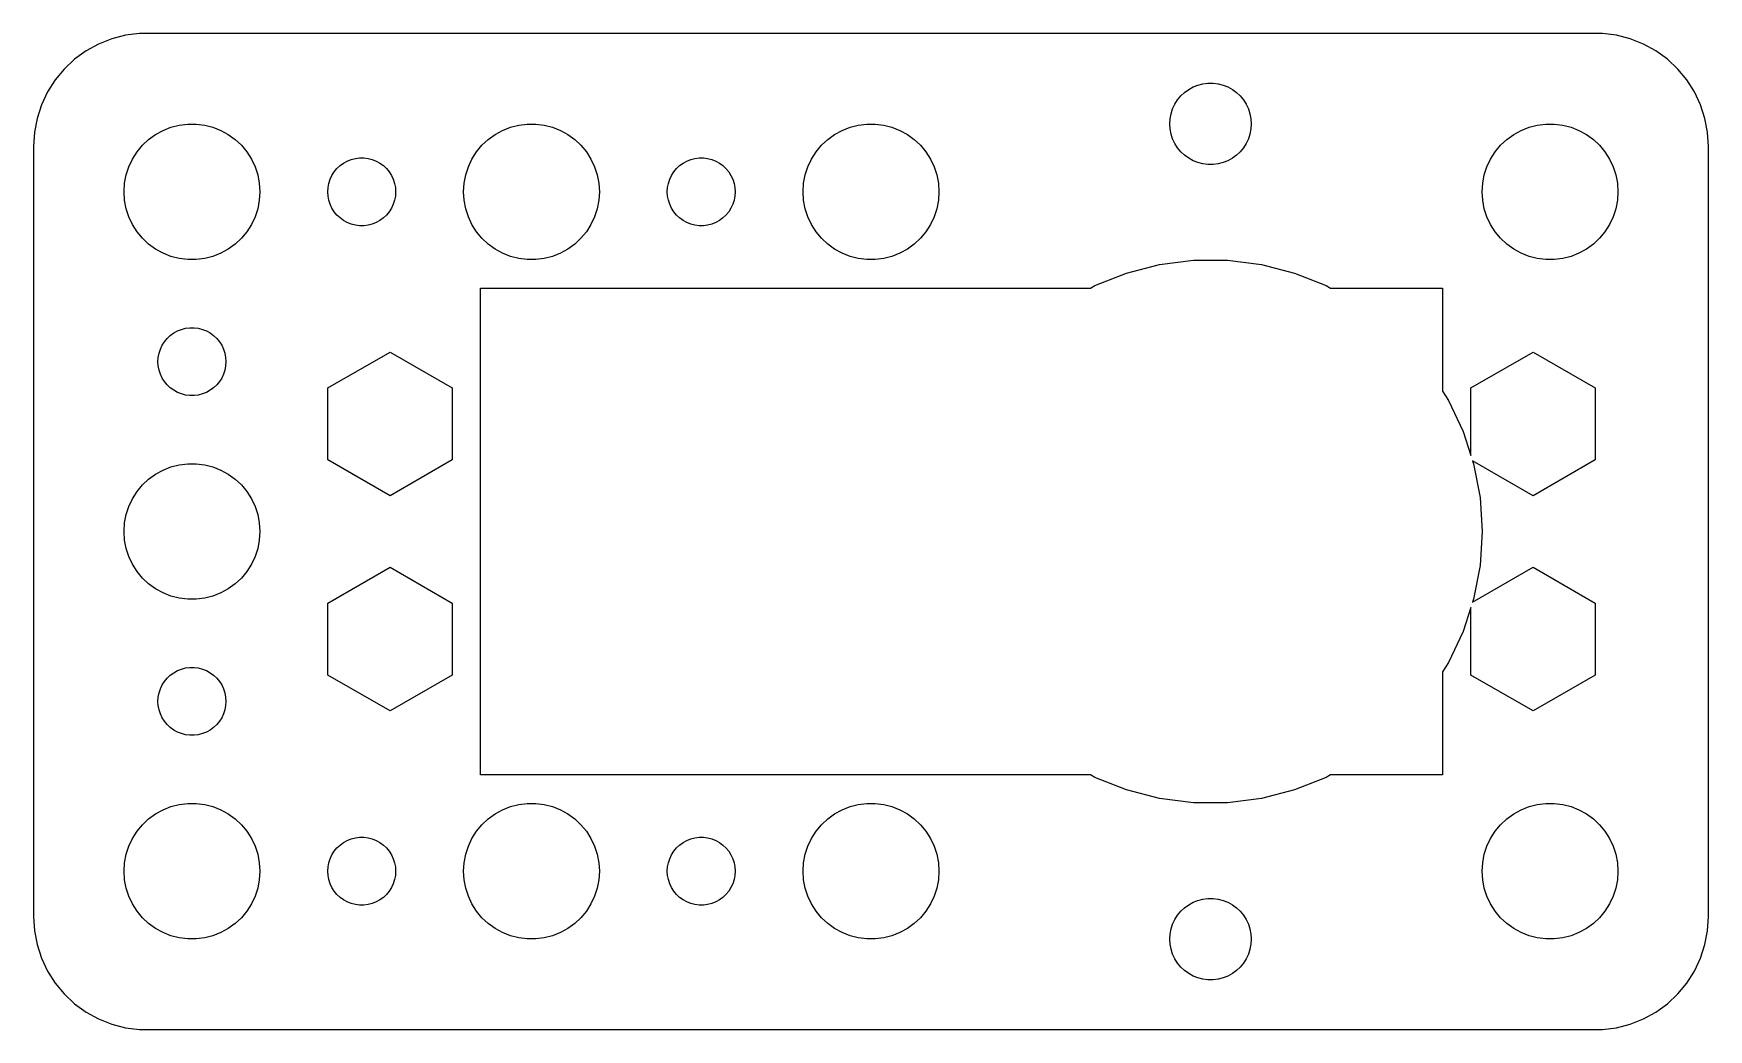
# Model space of a CAD drawing. Header units: metres. Extents: x -52 to 22, y -22 to 130.
# Drawn here: x -52 to 22, y 86 to 130 of the extents above; entities that cross this region are included whole.
import ezdxf

# ---------------------------------------------------------------- set-up
doc = ezdxf.new("R2010")
doc.units = ezdxf.units.M

msp = doc.modelspace()

# ---------------------------------------------------------------- linework, layer by layer
for p, q in [((-49.1289, 129.524), (-49.6791, 129.222)), ((-48.5451, 129.755), (-49.1289, 129.524)), ((-47.9369, 129.911), (-48.5451, 129.755)), ((-47.3139, 129.99), (-47.9369, 129.911)), ((17.3139, 129.99), (-47.3139, 129.99)), ((17.9369, 129.911), (17.3139, 129.99)), ((18.5451, 129.755), (17.9369, 129.911)), ((19.1289, 129.524), (18.5451, 129.755)), ((19.6791, 129.222), (19.1289, 129.524)), ((-50.1871, 128.853), (-50.6448, 128.423)), ((-49.6791, 129.222), (-50.1871, 128.853)), ((20.1871, 128.853), (19.6791, 129.222)), ((20.6448, 128.423), (20.1871, 128.853)), ((-50.6448, 128.423), (-51.0451, 127.939)), ((21.0451, 127.939), (20.6448, 128.423)), ((-51.3815, 127.409), (-51.6489, 126.841)), ((-51.0451, 127.939), (-51.3815, 127.409)), ((-1.31213, 127.232), (-1.14735, 127.387)), ((-1.14735, 127.387), (-0.96448, 127.52)), ((-0.96448, 127.52), (-0.76639, 127.629)), ((-0.76639, 127.629), (-0.55623, 127.712)), ((-0.55623, 127.712), (-0.33728, 127.768)), ((-0.33728, 127.768), (-0.11302, 127.796)), ((-0.11302, 127.796), (0.11302, 127.796)), ((0.11302, 127.796), (0.33728, 127.768)), ((0.33728, 127.768), (0.55623, 127.712)), ((0.55623, 127.712), (0.76639, 127.629)), ((0.76639, 127.629), (0.96448, 127.52)), ((0.96448, 127.52), (1.14735, 127.387)), ((1.14735, 127.387), (1.31213, 127.232)), ((21.3815, 127.409), (21.0451, 127.939)), ((21.6489, 126.841), (21.3815, 127.409)), ((-51.6489, 126.841), (-51.8429, 126.243)), ((-1.74344, 126.448), (-1.67358, 126.663)), ((-1.67358, 126.663), (-1.57735, 126.867)), ((-1.57735, 126.867), (-1.45622, 127.058)), ((-1.45622, 127.058), (-1.31213, 127.232)), ((1.31213, 127.232), (1.45622, 127.058)), ((1.45622, 127.058), (1.57735, 126.867)), ((1.57735, 126.867), (1.67358, 126.663)), ((1.67358, 126.663), (1.74344, 126.448)), ((21.8429, 126.243), (21.6489, 126.841)), ((-51.8429, 126.243), (-51.9606, 125.627)), ((-46.2773, 125.714), (-45.927, 125.853)), ((-45.927, 125.853), (-45.5621, 125.947)), ((-45.5621, 125.947), (-45.1884, 125.994)), ((-45.1884, 125.994), (-44.8116, 125.994)), ((-44.8116, 125.994), (-44.4379, 125.947)), ((-44.4379, 125.947), (-44.0729, 125.853)), ((-44.0729, 125.853), (-43.7227, 125.714)), ((-31.2773, 125.714), (-30.927, 125.853)), ((-30.927, 125.853), (-30.5621, 125.947)), ((-30.5621, 125.947), (-30.1884, 125.994)), ((-30.1884, 125.994), (-29.8116, 125.994)), ((-29.8116, 125.994), (-29.4379, 125.947)), ((-29.4379, 125.947), (-29.0729, 125.853)), ((-29.0729, 125.853), (-28.7227, 125.714)), ((-16.2773, 125.714), (-15.927, 125.853)), ((-15.927, 125.853), (-15.5621, 125.947)), ((-15.5621, 125.947), (-15.1884, 125.994)), ((-15.1884, 125.994), (-14.8116, 125.994)), ((-14.8116, 125.994), (-14.4379, 125.947)), ((-14.4379, 125.947), (-14.0729, 125.853)), ((-14.0729, 125.853), (-13.7227, 125.714)), ((-1.79999, 126), (-1.7858, 126.226)), ((-1.7858, 125.774), (-1.79999, 126)), ((-1.7858, 126.226), (-1.74344, 126.448)), ((1.74344, 126.448), (1.7858, 126.226)), ((1.7858, 126.226), (1.79999, 126)), ((1.79999, 126), (1.7858, 125.774)), ((13.7227, 125.714), (14.0729, 125.853)), ((14.0729, 125.853), (14.4379, 125.947)), ((14.4379, 125.947), (14.8116, 125.994)), ((14.8116, 125.994), (15.1884, 125.994)), ((15.1884, 125.994), (15.5621, 125.947)), ((15.5621, 125.947), (15.927, 125.853)), ((15.927, 125.853), (16.2773, 125.714)), ((21.9606, 125.627), (21.8429, 126.243)), ((-51.9606, 125.627), (-52, 125)), ((-47.1869, 125.054), (-46.9123, 125.312)), ((-46.9123, 125.312), (-46.6075, 125.533)), ((-46.6075, 125.533), (-46.2773, 125.714)), ((-43.7227, 125.714), (-43.3925, 125.533)), ((-43.3925, 125.533), (-43.0877, 125.312)), ((-43.0877, 125.312), (-42.8131, 125.054)), ((-32.1869, 125.054), (-31.9123, 125.312)), ((-31.9123, 125.312), (-31.6075, 125.533)), ((-31.6075, 125.533), (-31.2773, 125.714)), ((-28.7227, 125.714), (-28.3925, 125.533)), ((-28.3925, 125.533), (-28.0877, 125.312)), ((-28.0877, 125.312), (-27.8131, 125.054)), ((-17.1869, 125.054), (-16.9123, 125.312)), ((-16.9123, 125.312), (-16.6075, 125.533)), ((-16.6075, 125.533), (-16.2773, 125.714)), ((-13.7227, 125.714), (-13.3925, 125.533)), ((-13.3925, 125.533), (-13.0877, 125.312)), ((-13.0877, 125.312), (-12.8131, 125.054)), ((-1.74344, 125.552), (-1.7858, 125.774)), ((-1.67358, 125.337), (-1.74344, 125.552)), ((-1.57735, 125.133), (-1.67358, 125.337)), ((-1.45622, 124.942), (-1.57735, 125.133)), ((1.57735, 125.133), (1.45622, 124.942)), ((1.67358, 125.337), (1.57735, 125.133)), ((1.74344, 125.552), (1.67358, 125.337)), ((1.7858, 125.774), (1.74344, 125.552)), ((12.8131, 125.054), (13.0877, 125.312)), ((13.0877, 125.312), (13.3925, 125.533)), ((13.3925, 125.533), (13.7227, 125.714)), ((16.2773, 125.714), (16.6075, 125.533)), ((16.6075, 125.533), (16.9123, 125.312)), ((16.9123, 125.312), (17.1869, 125.054)), ((22, 125), (21.9606, 125.627)), ((-52, 125), (-52, 91)), ((-47.7893, 124.104), (-47.6289, 124.445)), ((-47.6289, 124.445), (-47.427, 124.763)), ((-47.427, 124.763), (-47.1869, 125.054)), ((-42.8131, 125.054), (-42.5729, 124.763)), ((-42.5729, 124.763), (-42.3711, 124.445)), ((-42.3711, 124.445), (-42.2107, 124.104)), ((-38.3037, 124.266), (-38.1387, 124.357)), ((-38.1387, 124.357), (-37.9635, 124.427)), ((-37.9635, 124.427), (-37.7811, 124.473)), ((-37.7811, 124.473), (-37.5942, 124.497)), ((-37.5942, 124.497), (-37.4058, 124.497)), ((-37.4058, 124.497), (-37.2189, 124.473)), ((-37.2189, 124.473), (-37.0365, 124.427)), ((-37.0365, 124.427), (-36.8613, 124.357)), ((-36.8613, 124.357), (-36.6963, 124.266)), ((-32.7893, 124.104), (-32.6289, 124.445)), ((-32.6289, 124.445), (-32.427, 124.763)), ((-32.427, 124.763), (-32.1869, 125.054)), ((-27.8131, 125.054), (-27.5729, 124.763)), ((-27.5729, 124.763), (-27.3711, 124.445)), ((-27.3711, 124.445), (-27.2107, 124.104)), ((-23.3037, 124.266), (-23.1387, 124.357)), ((-23.1387, 124.357), (-22.9635, 124.427)), ((-22.9635, 124.427), (-22.7811, 124.473)), ((-22.7811, 124.473), (-22.5942, 124.497)), ((-22.5942, 124.497), (-22.4058, 124.497)), ((-22.4058, 124.497), (-22.2189, 124.473)), ((-22.2189, 124.473), (-22.0365, 124.427)), ((-22.0365, 124.427), (-21.8613, 124.357)), ((-21.8613, 124.357), (-21.6963, 124.266)), ((-17.7893, 124.104), (-17.6289, 124.445)), ((-17.6289, 124.445), (-17.427, 124.763)), ((-17.427, 124.763), (-17.1869, 125.054)), ((-12.8131, 125.054), (-12.5729, 124.763)), ((-12.5729, 124.763), (-12.3711, 124.445)), ((-12.3711, 124.445), (-12.2107, 124.104)), ((-1.31213, 124.768), (-1.45622, 124.942)), ((-1.14735, 124.613), (-1.31213, 124.768)), ((-0.96448, 124.48), (-1.14735, 124.613)), ((-0.76639, 124.371), (-0.96448, 124.48)), ((-0.55623, 124.288), (-0.76639, 124.371)), ((0.76639, 124.371), (0.55623, 124.288)), ((0.96448, 124.48), (0.76639, 124.371)), ((1.14735, 124.613), (0.96448, 124.48)), ((1.31213, 124.768), (1.14735, 124.613)), ((1.45622, 124.942), (1.31213, 124.768)), ((12.2107, 124.104), (12.3711, 124.445)), ((12.3711, 124.445), (12.5729, 124.763)), ((12.5729, 124.763), (12.8131, 125.054)), ((17.1869, 125.054), (17.427, 124.763)), ((17.427, 124.763), (17.6289, 124.445)), ((17.6289, 124.445), (17.7893, 124.104)), ((22, 91), (22, 125)), ((-47.9763, 123.376), (-47.9057, 123.746)), ((-47.9057, 123.746), (-47.7893, 124.104)), ((-42.2107, 124.104), (-42.0942, 123.746)), ((-42.0942, 123.746), (-42.0237, 123.376)), ((-38.8947, 123.552), (-38.8145, 123.723)), ((-38.8145, 123.723), (-38.7135, 123.882)), ((-38.7135, 123.882), (-38.5934, 124.027)), ((-38.5934, 124.027), (-38.4561, 124.156)), ((-38.4561, 124.156), (-38.3037, 124.266)), ((-36.6963, 124.266), (-36.5439, 124.156)), ((-36.5439, 124.156), (-36.4065, 124.027)), ((-36.4065, 124.027), (-36.2865, 123.882)), ((-36.2865, 123.882), (-36.1855, 123.723)), ((-36.1855, 123.723), (-36.1053, 123.552)), ((-32.9763, 123.376), (-32.9057, 123.746)), ((-32.9057, 123.746), (-32.7893, 124.104)), ((-27.2107, 124.104), (-27.0942, 123.746)), ((-27.0942, 123.746), (-27.0237, 123.376)), ((-23.8947, 123.552), (-23.8145, 123.723)), ((-23.8145, 123.723), (-23.7135, 123.882)), ((-23.7135, 123.882), (-23.5934, 124.027)), ((-23.5934, 124.027), (-23.4561, 124.156)), ((-23.4561, 124.156), (-23.3037, 124.266)), ((-21.6963, 124.266), (-21.5439, 124.156)), ((-21.5439, 124.156), (-21.4065, 124.027)), ((-21.4065, 124.027), (-21.2865, 123.882)), ((-21.2865, 123.882), (-21.1855, 123.723)), ((-21.1855, 123.723), (-21.1053, 123.552)), ((-17.9763, 123.376), (-17.9057, 123.746)), ((-17.9057, 123.746), (-17.7893, 124.104)), ((-12.2107, 124.104), (-12.0942, 123.746)), ((-12.0942, 123.746), (-12.0237, 123.376)), ((-0.33728, 124.232), (-0.55623, 124.288)), ((-0.11302, 124.204), (-0.33728, 124.232)), ((0.11302, 124.204), (-0.11302, 124.204)), ((0.33728, 124.232), (0.11302, 124.204)), ((0.55623, 124.288), (0.33728, 124.232)), ((12.0237, 123.376), (12.0942, 123.746)), ((12.0942, 123.746), (12.2107, 124.104)), ((17.7893, 124.104), (17.9057, 123.746)), ((17.9057, 123.746), (17.9763, 123.376)), ((-48, 123), (-47.9763, 123.376)), ((-47.9763, 122.624), (-48, 123)), ((-42.0237, 123.376), (-42, 123)), ((-42, 123), (-42.0237, 122.624)), ((-39, 123), (-38.9882, 123.188)), ((-38.9882, 122.812), (-39, 123)), ((-38.9882, 123.188), (-38.9529, 123.373)), ((-38.9529, 123.373), (-38.8947, 123.552)), ((-36.1053, 123.552), (-36.0471, 123.373)), ((-36.0471, 123.373), (-36.0118, 123.188)), ((-36.0118, 123.188), (-36, 123)), ((-36, 123), (-36.0118, 122.812)), ((-33, 123), (-32.9763, 123.376)), ((-32.9763, 122.624), (-33, 123)), ((-27.0237, 123.376), (-27, 123)), ((-27, 123), (-27.0237, 122.624)), ((-24, 123), (-23.9882, 123.188)), ((-23.9882, 122.812), (-24, 123)), ((-23.9882, 123.188), (-23.9529, 123.373)), ((-23.9529, 123.373), (-23.8947, 123.552)), ((-21.1053, 123.552), (-21.0471, 123.373)), ((-21.0471, 123.373), (-21.0118, 123.188)), ((-21.0118, 123.188), (-21, 123)), ((-21, 123), (-21.0118, 122.812)), ((-18, 123), (-17.9763, 123.376)), ((-17.9763, 122.624), (-18, 123)), ((-12.0237, 123.376), (-12, 123)), ((-12, 123), (-12.0237, 122.624)), ((12, 123), (12.0237, 123.376)), ((12.0237, 122.624), (12, 123)), ((17.9763, 123.376), (18, 123)), ((18, 123), (17.9763, 122.624)), ((-47.9057, 122.254), (-47.9763, 122.624)), ((-47.7893, 121.896), (-47.9057, 122.254)), ((-42.0942, 122.254), (-42.2107, 121.896)), ((-42.0237, 122.624), (-42.0942, 122.254)), ((-38.9529, 122.627), (-38.9882, 122.812)), ((-38.8947, 122.448), (-38.9529, 122.627)), ((-38.8145, 122.277), (-38.8947, 122.448)), ((-38.7135, 122.118), (-38.8145, 122.277)), ((-38.5934, 121.973), (-38.7135, 122.118)), ((-36.2865, 122.118), (-36.4065, 121.973)), ((-36.1855, 122.277), (-36.2865, 122.118)), ((-36.1053, 122.448), (-36.1855, 122.277)), ((-36.0471, 122.627), (-36.1053, 122.448)), ((-36.0118, 122.812), (-36.0471, 122.627)), ((-32.9057, 122.254), (-32.9763, 122.624)), ((-32.7893, 121.896), (-32.9057, 122.254)), ((-27.0942, 122.254), (-27.2107, 121.896)), ((-27.0237, 122.624), (-27.0942, 122.254)), ((-23.9529, 122.627), (-23.9882, 122.812)), ((-23.8947, 122.448), (-23.9529, 122.627)), ((-23.8145, 122.277), (-23.8947, 122.448)), ((-23.7135, 122.118), (-23.8145, 122.277)), ((-23.5934, 121.973), (-23.7135, 122.118)), ((-21.2865, 122.118), (-21.4065, 121.973)), ((-21.1855, 122.277), (-21.2865, 122.118)), ((-21.1053, 122.448), (-21.1855, 122.277)), ((-21.0471, 122.627), (-21.1053, 122.448)), ((-21.0118, 122.812), (-21.0471, 122.627)), ((-17.9057, 122.254), (-17.9763, 122.624)), ((-17.7893, 121.896), (-17.9057, 122.254)), ((-12.0942, 122.254), (-12.2107, 121.896)), ((-12.0237, 122.624), (-12.0942, 122.254)), ((12.0942, 122.254), (12.0237, 122.624)), ((12.2107, 121.896), (12.0942, 122.254)), ((17.9057, 122.254), (17.7893, 121.896)), ((17.9763, 122.624), (17.9057, 122.254)), ((-47.6289, 121.555), (-47.7893, 121.896)), ((-47.427, 121.237), (-47.6289, 121.555)), ((-42.3711, 121.555), (-42.5729, 121.237)), ((-42.2107, 121.896), (-42.3711, 121.555)), ((-38.4561, 121.844), (-38.5934, 121.973)), ((-38.3037, 121.734), (-38.4561, 121.844)), ((-38.1387, 121.643), (-38.3037, 121.734)), ((-37.9635, 121.573), (-38.1387, 121.643)), ((-37.7811, 121.527), (-37.9635, 121.573)), ((-37.5942, 121.503), (-37.7811, 121.527)), ((-37.4058, 121.503), (-37.5942, 121.503)), ((-37.2189, 121.527), (-37.4058, 121.503)), ((-37.0365, 121.573), (-37.2189, 121.527)), ((-36.8613, 121.643), (-37.0365, 121.573)), ((-36.6963, 121.734), (-36.8613, 121.643)), ((-36.5439, 121.844), (-36.6963, 121.734)), ((-36.4065, 121.973), (-36.5439, 121.844)), ((-32.6289, 121.555), (-32.7893, 121.896)), ((-32.427, 121.237), (-32.6289, 121.555)), ((-27.3711, 121.555), (-27.5729, 121.237)), ((-27.2107, 121.896), (-27.3711, 121.555)), ((-23.4561, 121.844), (-23.5934, 121.973)), ((-23.3037, 121.734), (-23.4561, 121.844)), ((-23.1387, 121.643), (-23.3037, 121.734)), ((-22.9635, 121.573), (-23.1387, 121.643)), ((-22.7811, 121.527), (-22.9635, 121.573)), ((-22.5942, 121.503), (-22.7811, 121.527)), ((-22.4058, 121.503), (-22.5942, 121.503)), ((-22.2189, 121.527), (-22.4058, 121.503)), ((-22.0365, 121.573), (-22.2189, 121.527)), ((-21.8613, 121.643), (-22.0365, 121.573)), ((-21.6963, 121.734), (-21.8613, 121.643)), ((-21.5439, 121.844), (-21.6963, 121.734)), ((-21.4065, 121.973), (-21.5439, 121.844)), ((-17.6289, 121.555), (-17.7893, 121.896)), ((-17.427, 121.237), (-17.6289, 121.555)), ((-12.3711, 121.555), (-12.5729, 121.237)), ((-12.2107, 121.896), (-12.3711, 121.555)), ((12.3711, 121.555), (12.2107, 121.896)), ((12.5729, 121.237), (12.3711, 121.555)), ((17.6289, 121.555), (17.427, 121.237)), ((17.7893, 121.896), (17.6289, 121.555)), ((-47.1869, 120.946), (-47.427, 121.237)), ((-46.9123, 120.688), (-47.1869, 120.946)), ((-46.6075, 120.467), (-46.9123, 120.688)), ((-43.0877, 120.688), (-43.3925, 120.467)), ((-42.8131, 120.946), (-43.0877, 120.688)), ((-42.5729, 121.237), (-42.8131, 120.946)), ((-32.1869, 120.946), (-32.427, 121.237)), ((-31.9123, 120.688), (-32.1869, 120.946)), ((-31.6075, 120.467), (-31.9123, 120.688)), ((-28.0877, 120.688), (-28.3925, 120.467)), ((-27.8131, 120.946), (-28.0877, 120.688)), ((-27.5729, 121.237), (-27.8131, 120.946)), ((-17.1869, 120.946), (-17.427, 121.237)), ((-16.9123, 120.688), (-17.1869, 120.946)), ((-16.6075, 120.467), (-16.9123, 120.688)), ((-13.0877, 120.688), (-13.3925, 120.467)), ((-12.8131, 120.946), (-13.0877, 120.688)), ((-12.5729, 121.237), (-12.8131, 120.946)), ((12.8131, 120.946), (12.5729, 121.237)), ((13.0877, 120.688), (12.8131, 120.946)), ((13.3925, 120.467), (13.0877, 120.688)), ((16.9123, 120.688), (16.6075, 120.467)), ((17.1869, 120.946), (16.9123, 120.688)), ((17.427, 121.237), (17.1869, 120.946)), ((-46.2773, 120.286), (-46.6075, 120.467)), ((-45.927, 120.147), (-46.2773, 120.286)), ((-45.5621, 120.053), (-45.927, 120.147)), ((-45.1884, 120.006), (-45.5621, 120.053)), ((-44.8116, 120.006), (-45.1884, 120.006)), ((-44.4379, 120.053), (-44.8116, 120.006)), ((-44.0729, 120.147), (-44.4379, 120.053)), ((-43.7227, 120.286), (-44.0729, 120.147)), ((-43.3925, 120.467), (-43.7227, 120.286)), ((-31.2773, 120.286), (-31.6075, 120.467)), ((-30.927, 120.147), (-31.2773, 120.286)), ((-30.5621, 120.053), (-30.927, 120.147)), ((-30.1884, 120.006), (-30.5621, 120.053)), ((-29.8116, 120.006), (-30.1884, 120.006)), ((-29.4379, 120.053), (-29.8116, 120.006)), ((-29.0729, 120.147), (-29.4379, 120.053)), ((-28.7227, 120.286), (-29.0729, 120.147)), ((-28.3925, 120.467), (-28.7227, 120.286)), ((-16.2773, 120.286), (-16.6075, 120.467)), ((-15.927, 120.147), (-16.2773, 120.286)), ((-15.5621, 120.053), (-15.927, 120.147)), ((-15.1884, 120.006), (-15.5621, 120.053)), ((-14.8116, 120.006), (-15.1884, 120.006)), ((-14.4379, 120.053), (-14.8116, 120.006)), ((-14.0729, 120.147), (-14.4379, 120.053)), ((-13.7227, 120.286), (-14.0729, 120.147)), ((-13.3925, 120.467), (-13.7227, 120.286)), ((-2.24857, 119.787), (-0.75348, 119.976)), ((-0.75348, 119.976), (0.75348, 119.976)), ((0.75348, 119.976), (2.24857, 119.787)), ((13.7227, 120.286), (13.3925, 120.467)), ((14.0729, 120.147), (13.7227, 120.286)), ((14.4379, 120.053), (14.0729, 120.147)), ((14.8116, 120.006), (14.4379, 120.053)), ((15.1884, 120.006), (14.8116, 120.006)), ((15.5621, 120.053), (15.1884, 120.006)), ((15.927, 120.147), (15.5621, 120.053)), ((16.2773, 120.286), (15.927, 120.147)), ((16.6075, 120.467), (16.2773, 120.286)), ((-5.10934, 118.858), (-3.70819, 119.413)), ((-3.70819, 119.413), (-2.24857, 119.787)), ((2.24857, 119.787), (3.70819, 119.413)), ((3.70819, 119.413), (5.10934, 118.858)), ((-32.25, 97.25), (-32.25, 118.75)), ((-32.25, 118.75), (-5.30566, 118.75)), ((-5.30566, 118.75), (-5.10934, 118.858)), ((5.10934, 118.858), (5.30566, 118.75)), ((5.30566, 118.75), (10.25, 118.75)), ((10.25, 118.75), (10.25, 114.2)), ((-45.6387, 116.857), (-45.4635, 116.927)), ((-45.4635, 116.927), (-45.2811, 116.973)), ((-45.2811, 116.973), (-45.0942, 116.997)), ((-45.0942, 116.997), (-44.9058, 116.997)), ((-44.9058, 116.997), (-44.7189, 116.973)), ((-44.7189, 116.973), (-44.5365, 116.927)), ((-44.5365, 116.927), (-44.3613, 116.857)), ((-46.3947, 116.052), (-46.3145, 116.223)), ((-46.3145, 116.223), (-46.2135, 116.382)), ((-46.2135, 116.382), (-46.0934, 116.527)), ((-46.0934, 116.527), (-45.9561, 116.656)), ((-45.9561, 116.656), (-45.8037, 116.766)), ((-45.8037, 116.766), (-45.6387, 116.857)), ((-44.3613, 116.857), (-44.1963, 116.766)), ((-44.1963, 116.766), (-44.0439, 116.656)), ((-44.0439, 116.656), (-43.9065, 116.527)), ((-43.9065, 116.527), (-43.7865, 116.382)), ((-43.7865, 116.382), (-43.6855, 116.223)), ((-43.6855, 116.223), (-43.6053, 116.052)), ((-46.5, 115.5), (-46.4882, 115.688)), ((-46.4882, 115.312), (-46.5, 115.5)), ((-46.4882, 115.688), (-46.4529, 115.873)), ((-46.4529, 115.873), (-46.3947, 116.052)), ((-43.6053, 116.052), (-43.5471, 115.873)), ((-43.5471, 115.873), (-43.5118, 115.688)), ((-43.5118, 115.688), (-43.5, 115.5)), ((-43.5, 115.5), (-43.5118, 115.312)), ((-38.9983, 114.337), (-36.25, 115.923)), ((-36.25, 115.923), (-33.5017, 114.337)), ((11.5017, 114.337), (14.25, 115.923)), ((14.25, 115.923), (16.9983, 114.337)), ((-46.4529, 115.127), (-46.4882, 115.312)), ((-46.3947, 114.948), (-46.4529, 115.127)), ((-46.3145, 114.777), (-46.3947, 114.948)), ((-46.2135, 114.618), (-46.3145, 114.777)), ((-43.6855, 114.777), (-43.7865, 114.618)), ((-43.6053, 114.948), (-43.6855, 114.777)), ((-43.5471, 115.127), (-43.6053, 114.948)), ((-43.5118, 115.312), (-43.5471, 115.127)), ((-46.0934, 114.473), (-46.2135, 114.618)), ((-45.9561, 114.344), (-46.0934, 114.473)), ((-45.8037, 114.234), (-45.9561, 114.344)), ((-45.6387, 114.143), (-45.8037, 114.234)), ((-45.4635, 114.073), (-45.6387, 114.143)), ((-45.2811, 114.027), (-45.4635, 114.073)), ((-45.0942, 114.003), (-45.2811, 114.027)), ((-44.9058, 114.003), (-45.0942, 114.003)), ((-44.7189, 114.027), (-44.9058, 114.003)), ((-44.5365, 114.073), (-44.7189, 114.027)), ((-44.3613, 114.143), (-44.5365, 114.073)), ((-44.1963, 114.234), (-44.3613, 114.143)), ((-44.0439, 114.344), (-44.1963, 114.234)), ((-43.9065, 114.473), (-44.0439, 114.344)), ((-43.7865, 114.618), (-43.9065, 114.473)), ((-38.9983, 111.163), (-38.9983, 114.337)), ((-33.5017, 114.337), (-33.5017, 111.163)), ((10.25, 114.2), (10.5157, 113.781)), ((11.5017, 111.358), (11.5017, 114.337)), ((16.9983, 114.337), (16.9983, 111.163)), ((10.5157, 113.781), (11.1573, 112.417)), ((11.1573, 112.417), (11.5017, 111.358)), ((-36.25, 109.577), (-38.9983, 111.163)), ((-33.5017, 111.163), (-36.25, 109.577)), ((14.25, 109.577), (11.5794, 111.118)), ((11.5794, 111.118), (11.623, 110.984)), ((16.9983, 111.163), (14.25, 109.577)), ((-47.1869, 110.054), (-46.9123, 110.312)), ((-46.9123, 110.312), (-46.6075, 110.533)), ((-46.6075, 110.533), (-46.2773, 110.714)), ((-46.2773, 110.714), (-45.927, 110.853)), ((-45.927, 110.853), (-45.5621, 110.947)), ((-45.5621, 110.947), (-45.1884, 110.994)), ((-45.1884, 110.994), (-44.8116, 110.994)), ((-44.8116, 110.994), (-44.4379, 110.947)), ((-44.4379, 110.947), (-44.0729, 110.853)), ((-44.0729, 110.853), (-43.7227, 110.714)), ((-43.7227, 110.714), (-43.3925, 110.533)), ((-43.3925, 110.533), (-43.0877, 110.312)), ((-43.0877, 110.312), (-42.8131, 110.054)), ((11.623, 110.984), (11.9054, 109.504)), ((-47.6289, 109.445), (-47.427, 109.763)), ((-47.427, 109.763), (-47.1869, 110.054)), ((-42.8131, 110.054), (-42.5729, 109.763)), ((-42.5729, 109.763), (-42.3711, 109.445)), ((-47.9057, 108.746), (-47.7893, 109.104)), ((-47.7893, 109.104), (-47.6289, 109.445)), ((-42.3711, 109.445), (-42.2107, 109.104)), ((-42.2107, 109.104), (-42.0942, 108.746)), ((11.9054, 109.504), (12, 108)), ((-48, 108), (-47.9763, 108.376)), ((-47.9763, 108.376), (-47.9057, 108.746)), ((-42.0942, 108.746), (-42.0237, 108.376)), ((-42.0237, 108.376), (-42, 108)), ((-47.9763, 107.624), (-48, 108)), ((-47.9057, 107.254), (-47.9763, 107.624)), ((-42.0237, 107.624), (-42.0942, 107.254)), ((-42, 108), (-42.0237, 107.624)), ((12, 108), (11.9054, 106.496)), ((-47.7893, 106.896), (-47.9057, 107.254)), ((-47.6289, 106.555), (-47.7893, 106.896)), ((-42.2107, 106.896), (-42.3711, 106.555)), ((-42.0942, 107.254), (-42.2107, 106.896)), ((-47.427, 106.237), (-47.6289, 106.555)), ((-47.1869, 105.946), (-47.427, 106.237)), ((-46.9123, 105.688), (-47.1869, 105.946)), ((-42.8131, 105.946), (-43.0877, 105.688)), ((-42.5729, 106.237), (-42.8131, 105.946)), ((-42.3711, 106.555), (-42.5729, 106.237)), ((-38.9983, 104.837), (-36.25, 106.423)), ((-36.25, 106.423), (-33.5017, 104.837)), ((11.5794, 104.882), (14.25, 106.423)), ((11.9054, 106.496), (11.623, 105.016)), ((14.25, 106.423), (16.9983, 104.837)), ((-46.6075, 105.467), (-46.9123, 105.688)), ((-46.2773, 105.286), (-46.6075, 105.467)), ((-45.927, 105.147), (-46.2773, 105.286)), ((-45.5621, 105.053), (-45.927, 105.147)), ((-44.0729, 105.147), (-44.4379, 105.053)), ((-43.7227, 105.286), (-44.0729, 105.147)), ((-43.3925, 105.467), (-43.7227, 105.286)), ((-43.0877, 105.688), (-43.3925, 105.467)), ((-45.1884, 105.006), (-45.5621, 105.053)), ((-44.8116, 105.006), (-45.1884, 105.006)), ((-44.4379, 105.053), (-44.8116, 105.006)), ((-38.9983, 101.663), (-38.9983, 104.837)), ((-33.5017, 104.837), (-33.5017, 101.663)), ((11.5017, 104.642), (11.1573, 103.583)), ((11.5017, 101.663), (11.5017, 104.642)), ((11.623, 105.016), (11.5794, 104.882)), ((16.9983, 104.837), (16.9983, 101.663)), ((11.1573, 103.583), (10.5157, 102.219)), ((10.5157, 102.219), (10.25, 101.8)), ((-46.3145, 101.223), (-46.2135, 101.382)), ((-46.2135, 101.382), (-46.0934, 101.527)), ((-46.0934, 101.527), (-45.9561, 101.656)), ((-45.9561, 101.656), (-45.8037, 101.766)), ((-45.8037, 101.766), (-45.6387, 101.857)), ((-45.6387, 101.857), (-45.4635, 101.927)), ((-45.4635, 101.927), (-45.2811, 101.973)), ((-45.2811, 101.973), (-45.0942, 101.997)), ((-45.0942, 101.997), (-44.9058, 101.997)), ((-44.9058, 101.997), (-44.7189, 101.973)), ((-44.7189, 101.973), (-44.5365, 101.927)), ((-44.5365, 101.927), (-44.3613, 101.857)), ((-44.3613, 101.857), (-44.1963, 101.766)), ((-44.1963, 101.766), (-44.0439, 101.656)), ((-44.0439, 101.656), (-43.9065, 101.527)), ((-43.9065, 101.527), (-43.7865, 101.382)), ((-43.7865, 101.382), (-43.6855, 101.223)), ((-36.25, 100.077), (-38.9983, 101.663)), ((-33.5017, 101.663), (-36.25, 100.077)), ((10.25, 101.8), (10.25, 97.25)), ((14.25, 100.077), (11.5017, 101.663)), ((16.9983, 101.663), (14.25, 100.077)), ((-46.5, 100.5), (-46.4882, 100.688)), ((-46.4882, 100.688), (-46.4529, 100.873)), ((-46.4529, 100.873), (-46.3947, 101.052)), ((-46.3947, 101.052), (-46.3145, 101.223)), ((-43.6855, 101.223), (-43.6053, 101.052)), ((-43.6053, 101.052), (-43.5471, 100.873)), ((-43.5471, 100.873), (-43.5118, 100.688)), ((-43.5118, 100.688), (-43.5, 100.5)), ((-46.4882, 100.312), (-46.5, 100.5)), ((-46.4529, 100.127), (-46.4882, 100.312)), ((-46.3947, 99.9478), (-46.4529, 100.127)), ((-46.3145, 99.7774), (-46.3947, 99.9478)), ((-43.6053, 99.9478), (-43.6855, 99.7774)), ((-43.5471, 100.127), (-43.6053, 99.9478)), ((-43.5118, 100.312), (-43.5471, 100.127)), ((-43.5, 100.5), (-43.5118, 100.312)), ((-46.2135, 99.6183), (-46.3145, 99.7774)), ((-46.0934, 99.4732), (-46.2135, 99.6183)), ((-45.9561, 99.3442), (-46.0934, 99.4732)), ((-45.8037, 99.2335), (-45.9561, 99.3442)), ((-45.6387, 99.1428), (-45.8037, 99.2335)), ((-44.1963, 99.2335), (-44.3613, 99.1428)), ((-44.0439, 99.3442), (-44.1963, 99.2335)), ((-43.9065, 99.4732), (-44.0439, 99.3442)), ((-43.7865, 99.6183), (-43.9065, 99.4732)), ((-43.6855, 99.7774), (-43.7865, 99.6183)), ((-45.4635, 99.0734), (-45.6387, 99.1428)), ((-45.2811, 99.0266), (-45.4635, 99.0734)), ((-45.0942, 99.003), (-45.2811, 99.0266)), ((-44.9058, 99.003), (-45.0942, 99.003)), ((-44.7189, 99.0266), (-44.9058, 99.003)), ((-44.5365, 99.0734), (-44.7189, 99.0266)), ((-44.3613, 99.1428), (-44.5365, 99.0734)), ((-5.30566, 97.25), (-32.25, 97.25)), ((-5.10934, 97.1421), (-5.30566, 97.25)), ((-3.70819, 96.5873), (-5.10934, 97.1421)), ((5.10934, 97.1421), (3.70819, 96.5873)), ((5.30566, 97.25), (5.10934, 97.1421)), ((10.25, 97.25), (5.30566, 97.25)), ((-2.24857, 96.2126), (-3.70819, 96.5873)), ((-0.75348, 96.0237), (-2.24857, 96.2126)), ((2.24857, 96.2126), (0.75348, 96.0237)), ((3.70819, 96.5873), (2.24857, 96.2126)), ((-46.9123, 95.3116), (-46.6075, 95.533)), ((-46.6075, 95.533), (-46.2773, 95.7145)), ((-46.2773, 95.7145), (-45.927, 95.8532)), ((-45.927, 95.8532), (-45.5621, 95.9469)), ((-45.5621, 95.9469), (-45.1884, 95.9941)), ((-45.1884, 95.9941), (-44.8116, 95.9941)), ((-44.8116, 95.9941), (-44.4379, 95.9469)), ((-44.4379, 95.9469), (-44.0729, 95.8532)), ((-44.0729, 95.8532), (-43.7227, 95.7145)), ((-43.7227, 95.7145), (-43.3925, 95.533)), ((-43.3925, 95.533), (-43.0877, 95.3116)), ((-31.9123, 95.3116), (-31.6075, 95.533)), ((-31.6075, 95.533), (-31.2773, 95.7145)), ((-31.2773, 95.7145), (-30.927, 95.8532)), ((-30.927, 95.8532), (-30.5621, 95.9469)), ((-30.5621, 95.9469), (-30.1884, 95.9941)), ((-30.1884, 95.9941), (-29.8116, 95.9941)), ((-29.8116, 95.9941), (-29.4379, 95.9469)), ((-29.4379, 95.9469), (-29.0729, 95.8532)), ((-29.0729, 95.8532), (-28.7227, 95.7145)), ((-28.7227, 95.7145), (-28.3925, 95.533)), ((-28.3925, 95.533), (-28.0877, 95.3116)), ((-16.9123, 95.3116), (-16.6075, 95.533)), ((-16.6075, 95.533), (-16.2773, 95.7145)), ((-16.2773, 95.7145), (-15.927, 95.8532)), ((-15.927, 95.8532), (-15.5621, 95.9469)), ((-15.5621, 95.9469), (-15.1884, 95.9941)), ((-15.1884, 95.9941), (-14.8116, 95.9941)), ((-14.8116, 95.9941), (-14.4379, 95.9469)), ((-14.4379, 95.9469), (-14.0729, 95.8532)), ((-14.0729, 95.8532), (-13.7227, 95.7145)), ((-13.7227, 95.7145), (-13.3925, 95.533)), ((-13.3925, 95.533), (-13.0877, 95.3116)), ((0.75348, 96.0237), (-0.75348, 96.0237)), ((13.0877, 95.3116), (13.3925, 95.533)), ((13.3925, 95.533), (13.7227, 95.7145)), ((13.7227, 95.7145), (14.0729, 95.8532)), ((14.0729, 95.8532), (14.4379, 95.9469)), ((14.4379, 95.9469), (14.8116, 95.9941)), ((14.8116, 95.9941), (15.1884, 95.9941)), ((15.1884, 95.9941), (15.5621, 95.9469)), ((15.5621, 95.9469), (15.927, 95.8532)), ((15.927, 95.8532), (16.2773, 95.7145)), ((16.2773, 95.7145), (16.6075, 95.533)), ((16.6075, 95.533), (16.9123, 95.3116)), ((-47.6289, 94.4453), (-47.427, 94.7634)), ((-47.427, 94.7634), (-47.1869, 95.0536)), ((-47.1869, 95.0536), (-46.9123, 95.3116)), ((-43.0877, 95.3116), (-42.8131, 95.0536)), ((-42.8131, 95.0536), (-42.5729, 94.7634)), ((-42.5729, 94.7634), (-42.3711, 94.4453)), ((-32.6289, 94.4453), (-32.427, 94.7634)), ((-32.427, 94.7634), (-32.1869, 95.0536)), ((-32.1869, 95.0536), (-31.9123, 95.3116)), ((-28.0877, 95.3116), (-27.8131, 95.0536)), ((-27.8131, 95.0536), (-27.5729, 94.7634)), ((-27.5729, 94.7634), (-27.3711, 94.4453)), ((-17.6289, 94.4453), (-17.427, 94.7634)), ((-17.427, 94.7634), (-17.1869, 95.0536)), ((-17.1869, 95.0536), (-16.9123, 95.3116)), ((-13.0877, 95.3116), (-12.8131, 95.0536)), ((-12.8131, 95.0536), (-12.5729, 94.7634)), ((-12.5729, 94.7634), (-12.3711, 94.4453)), ((12.3711, 94.4453), (12.5729, 94.7634)), ((12.5729, 94.7634), (12.8131, 95.0536)), ((12.8131, 95.0536), (13.0877, 95.3116)), ((16.9123, 95.3116), (17.1869, 95.0536)), ((17.1869, 95.0536), (17.427, 94.7634)), ((17.427, 94.7634), (17.6289, 94.4453)), ((-47.9057, 93.7461), (-47.7893, 94.1044)), ((-47.7893, 94.1044), (-47.6289, 94.4453)), ((-42.3711, 94.4453), (-42.2107, 94.1044)), ((-42.2107, 94.1044), (-42.0942, 93.7461)), ((-38.7135, 93.8817), (-38.5934, 94.0268)), ((-38.5934, 94.0268), (-38.4561, 94.1558)), ((-38.4561, 94.1558), (-38.3037, 94.2665)), ((-38.3037, 94.2665), (-38.1387, 94.3573)), ((-38.1387, 94.3573), (-37.9635, 94.4266)), ((-37.9635, 94.4266), (-37.7811, 94.4734)), ((-37.7811, 94.4734), (-37.5942, 94.4971)), ((-37.5942, 94.4971), (-37.4058, 94.4971)), ((-37.4058, 94.4971), (-37.2189, 94.4734)), ((-37.2189, 94.4734), (-37.0365, 94.4266)), ((-37.0365, 94.4266), (-36.8613, 94.3573)), ((-36.8613, 94.3573), (-36.6963, 94.2665)), ((-36.6963, 94.2665), (-36.5439, 94.1558)), ((-36.5439, 94.1558), (-36.4065, 94.0268)), ((-36.4065, 94.0268), (-36.2865, 93.8817)), ((-32.9057, 93.7461), (-32.7893, 94.1044)), ((-32.7893, 94.1044), (-32.6289, 94.4453)), ((-27.3711, 94.4453), (-27.2107, 94.1044)), ((-27.2107, 94.1044), (-27.0942, 93.7461)), ((-23.7135, 93.8817), (-23.5934, 94.0268)), ((-23.5934, 94.0268), (-23.4561, 94.1558)), ((-23.4561, 94.1558), (-23.3037, 94.2665)), ((-23.3037, 94.2665), (-23.1387, 94.3573)), ((-23.1387, 94.3573), (-22.9635, 94.4266)), ((-22.9635, 94.4266), (-22.7811, 94.4734)), ((-22.7811, 94.4734), (-22.5942, 94.4971)), ((-22.5942, 94.4971), (-22.4058, 94.4971)), ((-22.4058, 94.4971), (-22.2189, 94.4734)), ((-22.2189, 94.4734), (-22.0365, 94.4266)), ((-22.0365, 94.4266), (-21.8613, 94.3573)), ((-21.8613, 94.3573), (-21.6963, 94.2665)), ((-21.6963, 94.2665), (-21.5439, 94.1558)), ((-21.5439, 94.1558), (-21.4065, 94.0268)), ((-21.4065, 94.0268), (-21.2865, 93.8817)), ((-17.9057, 93.7461), (-17.7893, 94.1044)), ((-17.7893, 94.1044), (-17.6289, 94.4453)), ((-12.3711, 94.4453), (-12.2107, 94.1044)), ((-12.2107, 94.1044), (-12.0942, 93.7461)), ((12.0942, 93.7461), (12.2107, 94.1044)), ((12.2107, 94.1044), (12.3711, 94.4453)), ((17.6289, 94.4453), (17.7893, 94.1044)), ((17.7893, 94.1044), (17.9057, 93.7461)), ((-48, 93), (-47.9763, 93.376)), ((-47.9763, 93.376), (-47.9057, 93.7461)), ((-42.0942, 93.7461), (-42.0237, 93.376)), ((-42.0237, 93.376), (-42, 93)), ((-38.9882, 93.188), (-38.9529, 93.373)), ((-38.9529, 93.373), (-38.8947, 93.5522)), ((-38.8947, 93.5522), (-38.8145, 93.7226)), ((-38.8145, 93.7226), (-38.7135, 93.8817)), ((-36.2865, 93.8817), (-36.1855, 93.7226)), ((-36.1855, 93.7226), (-36.1053, 93.5522)), ((-36.1053, 93.5522), (-36.0471, 93.373)), ((-36.0471, 93.373), (-36.0118, 93.188)), ((-33, 93), (-32.9763, 93.376)), ((-32.9763, 93.376), (-32.9057, 93.7461)), ((-27.0942, 93.7461), (-27.0237, 93.376)), ((-27.0237, 93.376), (-27, 93)), ((-23.9882, 93.188), (-23.9529, 93.373)), ((-23.9529, 93.373), (-23.8947, 93.5522)), ((-23.8947, 93.5522), (-23.8145, 93.7226)), ((-23.8145, 93.7226), (-23.7135, 93.8817)), ((-21.2865, 93.8817), (-21.1855, 93.7226)), ((-21.1855, 93.7226), (-21.1053, 93.5522)), ((-21.1053, 93.5522), (-21.0471, 93.373)), ((-21.0471, 93.373), (-21.0118, 93.188)), ((-18, 93), (-17.9763, 93.376)), ((-17.9763, 93.376), (-17.9057, 93.7461)), ((-12.0942, 93.7461), (-12.0237, 93.376)), ((-12.0237, 93.376), (-12, 93)), ((12, 93), (12.0237, 93.376)), ((12.0237, 93.376), (12.0942, 93.7461)), ((17.9057, 93.7461), (17.9763, 93.376)), ((17.9763, 93.376), (18, 93)), ((-47.9763, 92.624), (-48, 93)), ((-47.9057, 92.2539), (-47.9763, 92.624)), ((-42.0237, 92.624), (-42.0942, 92.2539)), ((-42, 93), (-42.0237, 92.624)), ((-39, 93), (-38.9882, 93.188)), ((-38.9882, 92.812), (-39, 93)), ((-38.9529, 92.627), (-38.9882, 92.812)), ((-38.8947, 92.4478), (-38.9529, 92.627)), ((-36.0471, 92.627), (-36.1053, 92.4478)), ((-36.0118, 92.812), (-36.0471, 92.627)), ((-36.0118, 93.188), (-36, 93)), ((-36, 93), (-36.0118, 92.812)), ((-32.9763, 92.624), (-33, 93)), ((-32.9057, 92.2539), (-32.9763, 92.624)), ((-27.0237, 92.624), (-27.0942, 92.2539)), ((-27, 93), (-27.0237, 92.624)), ((-24, 93), (-23.9882, 93.188)), ((-23.9882, 92.812), (-24, 93)), ((-23.9529, 92.627), (-23.9882, 92.812)), ((-23.8947, 92.4478), (-23.9529, 92.627)), ((-21.0471, 92.627), (-21.1053, 92.4478)), ((-21.0118, 92.812), (-21.0471, 92.627)), ((-21.0118, 93.188), (-21, 93)), ((-21, 93), (-21.0118, 92.812)), ((-17.9763, 92.624), (-18, 93)), ((-17.9057, 92.2539), (-17.9763, 92.624)), ((-12.0237, 92.624), (-12.0942, 92.2539)), ((-12, 93), (-12.0237, 92.624)), ((12.0237, 92.624), (12, 93)), ((12.0942, 92.2539), (12.0237, 92.624)), ((17.9763, 92.624), (17.9057, 92.2539)), ((18, 93), (17.9763, 92.624)), ((-47.7893, 91.8956), (-47.9057, 92.2539)), ((-47.6289, 91.5547), (-47.7893, 91.8956)), ((-42.2107, 91.8956), (-42.3711, 91.5547)), ((-42.0942, 92.2539), (-42.2107, 91.8956)), ((-38.8145, 92.2774), (-38.8947, 92.4478)), ((-38.7135, 92.1183), (-38.8145, 92.2774)), ((-38.5934, 91.9732), (-38.7135, 92.1183)), ((-38.4561, 91.8442), (-38.5934, 91.9732)), ((-38.3037, 91.7335), (-38.4561, 91.8442)), ((-36.5439, 91.8442), (-36.6963, 91.7335)), ((-36.4065, 91.9732), (-36.5439, 91.8442)), ((-36.2865, 92.1183), (-36.4065, 91.9732)), ((-36.1855, 92.2774), (-36.2865, 92.1183)), ((-36.1053, 92.4478), (-36.1855, 92.2774)), ((-32.7893, 91.8956), (-32.9057, 92.2539)), ((-32.6289, 91.5547), (-32.7893, 91.8956)), ((-27.2107, 91.8956), (-27.3711, 91.5547)), ((-27.0942, 92.2539), (-27.2107, 91.8956)), ((-23.8145, 92.2774), (-23.8947, 92.4478)), ((-23.7135, 92.1183), (-23.8145, 92.2774)), ((-23.5934, 91.9732), (-23.7135, 92.1183)), ((-23.4561, 91.8442), (-23.5934, 91.9732)), ((-23.3037, 91.7335), (-23.4561, 91.8442)), ((-21.5439, 91.8442), (-21.6963, 91.7335)), ((-21.4065, 91.9732), (-21.5439, 91.8442)), ((-21.2865, 92.1183), (-21.4065, 91.9732)), ((-21.1855, 92.2774), (-21.2865, 92.1183)), ((-21.1053, 92.4478), (-21.1855, 92.2774)), ((-17.7893, 91.8956), (-17.9057, 92.2539)), ((-17.6289, 91.5547), (-17.7893, 91.8956)), ((-12.2107, 91.8956), (-12.3711, 91.5547)), ((-12.0942, 92.2539), (-12.2107, 91.8956)), ((-0.55623, 91.7119), (-0.33728, 91.7681)), ((-0.33728, 91.7681), (-0.11302, 91.7964)), ((-0.11302, 91.7964), (0.11302, 91.7964)), ((0.11302, 91.7964), (0.33728, 91.7681)), ((0.33728, 91.7681), (0.55623, 91.7119)), ((12.2107, 91.8956), (12.0942, 92.2539)), ((12.3711, 91.5547), (12.2107, 91.8956)), ((17.7893, 91.8956), (17.6289, 91.5547)), ((17.9057, 92.2539), (17.7893, 91.8956)), ((-47.427, 91.2366), (-47.6289, 91.5547)), ((-47.1869, 90.9464), (-47.427, 91.2366)), ((-42.5729, 91.2366), (-42.8131, 90.9464)), ((-42.3711, 91.5547), (-42.5729, 91.2366)), ((-38.1387, 91.6428), (-38.3037, 91.7335)), ((-37.9635, 91.5734), (-38.1387, 91.6428)), ((-37.7811, 91.5266), (-37.9635, 91.5734)), ((-37.5942, 91.503), (-37.7811, 91.5266)), ((-37.4058, 91.503), (-37.5942, 91.503)), ((-37.2189, 91.5266), (-37.4058, 91.503)), ((-37.0365, 91.5734), (-37.2189, 91.5266)), ((-36.8613, 91.6428), (-37.0365, 91.5734)), ((-36.6963, 91.7335), (-36.8613, 91.6428)), ((-32.427, 91.2366), (-32.6289, 91.5547)), ((-32.1869, 90.9464), (-32.427, 91.2366)), ((-27.5729, 91.2366), (-27.8131, 90.9464)), ((-27.3711, 91.5547), (-27.5729, 91.2366)), ((-23.1387, 91.6428), (-23.3037, 91.7335)), ((-22.9635, 91.5734), (-23.1387, 91.6428)), ((-22.7811, 91.5266), (-22.9635, 91.5734)), ((-22.5942, 91.503), (-22.7811, 91.5266)), ((-22.4058, 91.503), (-22.5942, 91.503)), ((-22.2189, 91.5266), (-22.4058, 91.503)), ((-22.0365, 91.5734), (-22.2189, 91.5266)), ((-21.8613, 91.6428), (-22.0365, 91.5734)), ((-21.6963, 91.7335), (-21.8613, 91.6428)), ((-17.427, 91.2366), (-17.6289, 91.5547)), ((-17.1869, 90.9464), (-17.427, 91.2366)), ((-12.5729, 91.2366), (-12.8131, 90.9464)), ((-12.3711, 91.5547), (-12.5729, 91.2366)), ((-1.57735, 90.8672), (-1.45622, 91.058)), ((-1.45622, 91.058), (-1.31213, 91.2322)), ((-1.31213, 91.2322), (-1.14735, 91.3869)), ((-1.14735, 91.3869), (-0.96448, 91.5198)), ((-0.96448, 91.5198), (-0.76639, 91.6287)), ((-0.76639, 91.6287), (-0.55623, 91.7119)), ((0.55623, 91.7119), (0.76639, 91.6287)), ((0.76639, 91.6287), (0.96448, 91.5198)), ((0.96448, 91.5198), (1.14735, 91.3869)), ((1.14735, 91.3869), (1.31213, 91.2322)), ((1.31213, 91.2322), (1.45622, 91.058)), ((1.45622, 91.058), (1.57735, 90.8672)), ((12.5729, 91.2366), (12.3711, 91.5547)), ((12.8131, 90.9464), (12.5729, 91.2366)), ((17.427, 91.2366), (17.1869, 90.9464)), ((17.6289, 91.5547), (17.427, 91.2366)), ((-52, 91), (-51.9606, 90.3733)), ((-51.9606, 90.3733), (-51.8429, 89.7566)), ((-46.9123, 90.6885), (-47.1869, 90.9464)), ((-46.6075, 90.467), (-46.9123, 90.6885)), ((-46.2773, 90.2855), (-46.6075, 90.467)), ((-45.927, 90.1468), (-46.2773, 90.2855)), ((-43.7227, 90.2855), (-44.0729, 90.1468)), ((-43.3925, 90.467), (-43.7227, 90.2855)), ((-43.0877, 90.6885), (-43.3925, 90.467)), ((-42.8131, 90.9464), (-43.0877, 90.6885)), ((-31.9123, 90.6885), (-32.1869, 90.9464)), ((-31.6075, 90.467), (-31.9123, 90.6885)), ((-31.2773, 90.2855), (-31.6075, 90.467)), ((-30.927, 90.1468), (-31.2773, 90.2855)), ((-28.7227, 90.2855), (-29.0729, 90.1468)), ((-28.3925, 90.467), (-28.7227, 90.2855)), ((-28.0877, 90.6885), (-28.3925, 90.467)), ((-27.8131, 90.9464), (-28.0877, 90.6885)), ((-16.9123, 90.6885), (-17.1869, 90.9464)), ((-16.6075, 90.467), (-16.9123, 90.6885)), ((-16.2773, 90.2855), (-16.6075, 90.467)), ((-15.927, 90.1468), (-16.2773, 90.2855)), ((-13.7227, 90.2855), (-14.0729, 90.1468)), ((-13.3925, 90.467), (-13.7227, 90.2855)), ((-13.0877, 90.6885), (-13.3925, 90.467)), ((-12.8131, 90.9464), (-13.0877, 90.6885)), ((-1.7858, 90.2256), (-1.74344, 90.4476)), ((-1.74344, 90.4476), (-1.67358, 90.6626)), ((-1.67358, 90.6626), (-1.57735, 90.8672)), ((1.57735, 90.8672), (1.67358, 90.6626)), ((1.67358, 90.6626), (1.74344, 90.4476)), ((1.74344, 90.4476), (1.7858, 90.2256)), ((13.0877, 90.6885), (12.8131, 90.9464)), ((13.3925, 90.467), (13.0877, 90.6885)), ((13.7227, 90.2855), (13.3925, 90.467)), ((14.0729, 90.1468), (13.7227, 90.2855)), ((16.2773, 90.2855), (15.927, 90.1468)), ((16.6075, 90.467), (16.2773, 90.2855)), ((16.9123, 90.6885), (16.6075, 90.467)), ((17.1869, 90.9464), (16.9123, 90.6885)), ((21.8429, 89.7566), (21.9606, 90.3733)), ((21.9606, 90.3733), (22, 91)), ((-51.8429, 89.7566), (-51.6489, 89.1594)), ((-45.5621, 90.0531), (-45.927, 90.1468)), ((-45.1884, 90.0059), (-45.5621, 90.0531)), ((-44.8116, 90.0059), (-45.1884, 90.0059)), ((-44.4379, 90.0531), (-44.8116, 90.0059)), ((-44.0729, 90.1468), (-44.4379, 90.0531)), ((-30.5621, 90.0531), (-30.927, 90.1468)), ((-30.1884, 90.0059), (-30.5621, 90.0531)), ((-29.8116, 90.0059), (-30.1884, 90.0059)), ((-29.4379, 90.0531), (-29.8116, 90.0059)), ((-29.0729, 90.1468), (-29.4379, 90.0531)), ((-15.5621, 90.0531), (-15.927, 90.1468)), ((-15.1884, 90.0059), (-15.5621, 90.0531)), ((-14.8116, 90.0059), (-15.1884, 90.0059)), ((-14.4379, 90.0531), (-14.8116, 90.0059)), ((-14.0729, 90.1468), (-14.4379, 90.0531)), ((-1.79999, 90), (-1.7858, 90.2256)), ((-1.7858, 89.7744), (-1.79999, 90)), ((-1.74344, 89.5524), (-1.7858, 89.7744)), ((-1.67358, 89.3374), (-1.74344, 89.5524)), ((1.74344, 89.5524), (1.67358, 89.3374)), ((1.7858, 89.7744), (1.74344, 89.5524)), ((1.7858, 90.2256), (1.79999, 90)), ((1.79999, 90), (1.7858, 89.7744)), ((14.4379, 90.0531), (14.0729, 90.1468)), ((14.8116, 90.0059), (14.4379, 90.0531)), ((15.1884, 90.0059), (14.8116, 90.0059)), ((15.5621, 90.0531), (15.1884, 90.0059)), ((15.927, 90.1468), (15.5621, 90.0531)), ((21.6489, 89.1594), (21.8429, 89.7566)), ((-51.6489, 89.1594), (-51.3815, 88.5912)), ((-1.57735, 89.1328), (-1.67358, 89.3374)), ((-1.45622, 88.942), (-1.57735, 89.1328)), ((-1.31213, 88.7678), (-1.45622, 88.942)), ((1.45622, 88.942), (1.31213, 88.7678)), ((1.57735, 89.1328), (1.45622, 88.942)), ((1.67358, 89.3374), (1.57735, 89.1328)), ((21.3815, 88.5912), (21.6489, 89.1594)), ((-51.3815, 88.5912), (-51.0451, 88.0611)), ((-51.0451, 88.0611), (-50.6448, 87.5773)), ((-1.14735, 88.6131), (-1.31213, 88.7678)), ((-0.96448, 88.4802), (-1.14735, 88.6131)), ((-0.76639, 88.3713), (-0.96448, 88.4802)), ((-0.55623, 88.2881), (-0.76639, 88.3713)), ((-0.33728, 88.2319), (-0.55623, 88.2881)), ((-0.11302, 88.2036), (-0.33728, 88.2319)), ((0.11302, 88.2036), (-0.11302, 88.2036)), ((0.33728, 88.2319), (0.11302, 88.2036)), ((0.55623, 88.2881), (0.33728, 88.2319)), ((0.76639, 88.3713), (0.55623, 88.2881)), ((0.96448, 88.4802), (0.76639, 88.3713)), ((1.14735, 88.6131), (0.96448, 88.4802)), ((1.31213, 88.7678), (1.14735, 88.6131)), ((20.6448, 87.5773), (21.0451, 88.0611)), ((21.0451, 88.0611), (21.3815, 88.5912)), ((-50.6448, 87.5773), (-50.1871, 87.1474)), ((20.1871, 87.1474), (20.6448, 87.5773)), ((-50.1871, 87.1474), (-49.6791, 86.7784)), ((-49.6791, 86.7784), (-49.1289, 86.4759)), ((19.1289, 86.4759), (19.6791, 86.7784)), ((19.6791, 86.7784), (20.1871, 87.1474)), ((-49.1289, 86.4759), (-48.5451, 86.2447)), ((-48.5451, 86.2447), (-47.9369, 86.0886)), ((-47.9369, 86.0886), (-47.3139, 86.0099)), ((-47.3139, 86.0099), (17.3139, 86.0099)), ((17.3139, 86.0099), (17.9369, 86.0886)), ((17.9369, 86.0886), (18.5451, 86.2447)), ((18.5451, 86.2447), (19.1289, 86.4759))]:
    msp.add_line(p, q)

doc.saveas('drawing.dxf')
